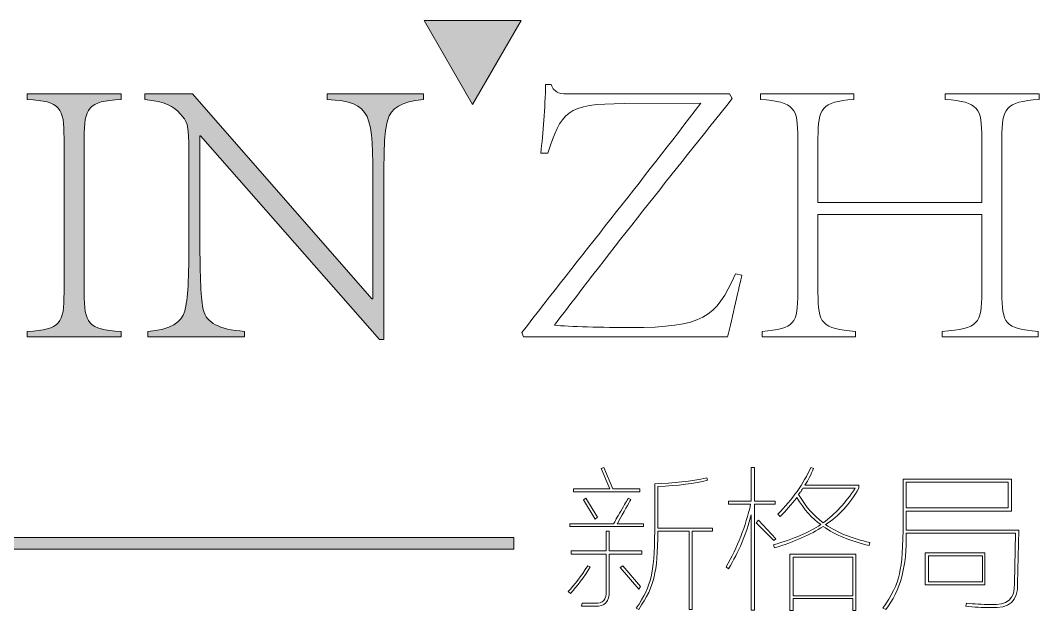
# Model space of a CAD drawing. Header units: inches. Extents: x -3272461 to -2504170, y 403793 to 1071042.
# Drawn here: x -2974759 to -2973830, y 944412 to 944950 of the extents above; entities that cross this region are included whole.
import ezdxf

# ---------------------------------------------------------------- set-up
doc = ezdxf.new("R2010")
doc.units = ezdxf.units.IN
doc.header["$LTSCALE"] = 1000
doc.header["$MEASUREMENT"] = 0
doc.layers.get('0').update_dxf_attribs({"lineweight": 18})

msp = doc.modelspace()

# ---------------------------------------------------------------- hatches: boundary and pattern name
for points in [[(-2974302.48, 944949.98), (-2974346.7, 944873.27), (-2974390.97, 944949.98)], [(-2975101.38, 944478.41), (-2974308.99, 944478.41), (-2974308.99, 944467.7), (-2975101.38, 944467.7)]]:
    msp.add_hatch(color=256).paths.add_polyline_path(points, flags=0)
h = msp.add_hatch(color=256)
edge = h.paths.add_edge_path(flags=0)
edge.add_spline(control_points=[(-2974642.85, 944661.31), (-2974642.85, 944661.31), (-2974642.85, 944666.27), (-2974642.85, 944666.27)], knot_values=[0, 0, 0, 0, 4.960938, 4.960938, 4.960938, 4.960938], weights=[1, 1, 1, 1], degree=3, periodic=0)
edge.add_spline(control_points=[(-2974642.85, 944666.27), (-2974621.98, 944667.69), (-2974612.05, 944674.78), (-2974609.23, 944684.67)], knot_values=[0, 0, 0, 0, 40.899243, 40.899243, 40.899243, 40.899243], weights=[1, 1, 1, 1], degree=3, periodic=0)
edge.add_spline(control_points=[(-2974609.23, 944684.67), (-2974606.4, 944695.3), (-2974605.34, 944714.76), (-2974605.34, 944750.51)], knot_values=[0, 0, 0, 0, 66.07788, 66.07788, 66.07788, 66.07788], weights=[1, 1, 1, 1], degree=3, periodic=0)
edge.add_spline(control_points=[(-2974605.34, 944750.51), (-2974605.34, 944750.51), (-2974605.34, 944827.31), (-2974605.34, 944827.31)], knot_values=[0, 0, 0, 0, 76.808404, 76.808404, 76.808404, 76.808404], weights=[1, 1, 1, 1], degree=3, periodic=0)
edge.add_spline(control_points=[(-2974605.34, 944827.31), (-2974605.34, 944858.82), (-2974607.11, 944857.05), (-2974613.48, 944864.83)], knot_values=[0, 0, 0, 0, 39.685295, 39.685295, 39.685295, 39.685295], weights=[1, 1, 1, 1], degree=3, periodic=0)
edge.add_spline(control_points=[(-2974613.48, 944864.83), (-2974619.5, 944871.91), (-2974626.92, 944875.8), (-2974645.68, 944877.92)], knot_values=[0, 0, 0, 0, 35.704408, 35.704408, 35.704408, 35.704408], weights=[1, 1, 1, 1], degree=3, periodic=0)
edge.add_spline(control_points=[(-2974645.68, 944877.92), (-2974645.68, 944877.92), (-2974645.68, 944882.88), (-2974645.68, 944882.88)], knot_values=[0, 0, 0, 0, 4.960938, 4.960938, 4.960938, 4.960938], weights=[1, 1, 1, 1], degree=3, periodic=0)
edge.add_spline(control_points=[(-2974645.68, 944882.88), (-2974645.68, 944882.88), (-2974602.15, 944882.88), (-2974602.15, 944882.88)], knot_values=[0, 0, 0, 0, 43.528781, 43.528781, 43.528781, 43.528781], weights=[1, 1, 1, 1], degree=3, periodic=0)
edge.add_spline(control_points=[(-2974602.15, 944882.88), (-2974602.15, 944882.88), (-2974438.65, 944696.01), (-2974438.65, 944696.01)], knot_values=[0, 0, 0, 0, 248.309224, 248.309224, 248.309224, 248.309224], weights=[1, 1, 1, 1], degree=3, periodic=0)
edge.add_spline(control_points=[(-2974438.65, 944696.01), (-2974438.65, 944696.01), (-2974437.58, 944696.01), (-2974437.58, 944696.01)], knot_values=[0, 0, 0, 0, 1.06798, 1.06798, 1.06798, 1.06798], weights=[1, 1, 1, 1], degree=3, periodic=0)
edge.add_spline(control_points=[(-2974437.58, 944696.01), (-2974437.58, 944696.01), (-2974437.58, 944796.88), (-2974437.58, 944796.88)], knot_values=[0, 0, 0, 0, 100.872396, 100.872396, 100.872396, 100.872396], weights=[1, 1, 1, 1], degree=3, periodic=0)
edge.add_spline(control_points=[(-2974437.58, 944796.88), (-2974437.58, 944865.88), (-2974437.92, 944875.1), (-2974479.33, 944877.92)], knot_values=[0, 0, 0, 0, 107.785617, 107.785617, 107.785617, 107.785617], weights=[1, 1, 1, 1], degree=3, periodic=0)
edge.add_spline(control_points=[(-2974479.33, 944877.92), (-2974479.33, 944877.92), (-2974479.33, 944882.88), (-2974479.33, 944882.88)], knot_values=[0, 0, 0, 0, 4.960938, 4.960938, 4.960938, 4.960938], weights=[1, 1, 1, 1], degree=3, periodic=0)
edge.add_spline(control_points=[(-2974479.33, 944882.88), (-2974479.33, 944882.88), (-2974391.57, 944882.88), (-2974391.57, 944882.88)], knot_values=[0, 0, 0, 0, 87.763807, 87.763807, 87.763807, 87.763807], weights=[1, 1, 1, 1], degree=3, periodic=0)
edge.add_spline(control_points=[(-2974391.57, 944882.88), (-2974391.57, 944882.88), (-2974391.57, 944877.92), (-2974391.57, 944877.92)], knot_values=[0, 0, 0, 0, 4.960938, 4.960938, 4.960938, 4.960938], weights=[1, 1, 1, 1], degree=3, periodic=0)
edge.add_spline(control_points=[(-2974391.57, 944877.92), (-2974412.08, 944876.15), (-2974420.94, 944869.43), (-2974424.12, 944859.16)], knot_values=[0, 0, 0, 0, 40.103089, 40.103089, 40.103089, 40.103089], weights=[1, 1, 1, 1], degree=3, periodic=0)
edge.add_spline(control_points=[(-2974424.12, 944859.16), (-2974427.31, 944848.21), (-2974427.67, 944830.16), (-2974427.67, 944796.88)], knot_values=[0, 0, 0, 0, 62.536458, 62.536458, 62.536458, 62.536458], weights=[1, 1, 1, 1], degree=3, periodic=0)
edge.add_spline(control_points=[(-2974427.67, 944796.88), (-2974427.67, 944796.88), (-2974427.67, 944658.83), (-2974427.67, 944658.83)], knot_values=[0, 0, 0, 0, 138.044976, 138.044976, 138.044976, 138.044976], weights=[1, 1, 1, 1], degree=3, periodic=0)
edge.add_spline(control_points=[(-2974427.67, 944658.83), (-2974427.67, 944658.83), (-2974431.57, 944658.83), (-2974431.57, 944658.83)], knot_values=[0, 0, 0, 0, 3.892958, 3.892958, 3.892958, 3.892958], weights=[1, 1, 1, 1], degree=3, periodic=0)
edge.add_spline(control_points=[(-2974431.57, 944658.83), (-2974431.57, 944658.83), (-2974594.73, 944844.66), (-2974594.73, 944844.66)], knot_values=[0, 0, 0, 0, 247.291949, 247.291949, 247.291949, 247.291949], weights=[1, 1, 1, 1], degree=3, periodic=0)
edge.add_spline(control_points=[(-2974594.73, 944844.66), (-2974594.73, 944844.66), (-2974595.43, 944844.66), (-2974595.43, 944844.66)], knot_values=[0, 0, 0, 0, 0.706245, 0.706245, 0.706245, 0.706245], weights=[1, 1, 1, 1], degree=3, periodic=0)
edge.add_spline(control_points=[(-2974595.43, 944844.66), (-2974595.43, 944844.66), (-2974595.43, 944750.51), (-2974595.43, 944750.51)], knot_values=[0, 0, 0, 0, 94.15446, 94.15446, 94.15446, 94.15446], weights=[1, 1, 1, 1], degree=3, periodic=0)
edge.add_spline(control_points=[(-2974595.43, 944750.51), (-2974595.07, 944714.76), (-2974594.73, 944695.3), (-2974592.25, 944685.39)], knot_values=[0, 0, 0, 0, 65.279462, 65.279462, 65.279462, 65.279462], weights=[1, 1, 1, 1], degree=3, periodic=0)
edge.add_spline(control_points=[(-2974592.25, 944685.39), (-2974589.06, 944674.4), (-2974578.45, 944668.05), (-2974554.73, 944666.27)], knot_values=[0, 0, 0, 0, 44.918978, 44.918978, 44.918978, 44.918978], weights=[1, 1, 1, 1], degree=3, periodic=0)
edge.add_spline(control_points=[(-2974554.73, 944666.27), (-2974554.73, 944666.27), (-2974554.73, 944661.31), (-2974554.73, 944661.31)], knot_values=[0, 0, 0, 0, 4.960938, 4.960938, 4.960938, 4.960938], weights=[1, 1, 1, 1], degree=3, periodic=0)
edge.add_spline(control_points=[(-2974554.73, 944661.31), (-2974554.73, 944661.31), (-2974642.85, 944661.31), (-2974642.85, 944661.31)], knot_values=[0, 0, 0, 0, 88.125543, 88.125543, 88.125543, 88.125543], weights=[1, 1, 1, 1], degree=3, periodic=0)
edge = h.paths.add_edge_path(flags=0)
edge.add_spline(control_points=[(-2974752.91, 944661.31), (-2974752.91, 944661.31), (-2974752.91, 944666.27), (-2974752.91, 944666.27)], knot_values=[0, 0, 0, 0, 4.960938, 4.960938, 4.960938, 4.960938], weights=[1, 1, 1, 1], degree=3, periodic=0)
edge.add_spline(control_points=[(-2974752.91, 944666.27), (-2974722.13, 944667.69), (-2974719.28, 944673.72), (-2974719.28, 944701.67)], knot_values=[0, 0, 0, 0, 58.826532, 58.826532, 58.826532, 58.826532], weights=[1, 1, 1, 1], degree=3, periodic=0)
edge.add_spline(control_points=[(-2974719.28, 944701.67), (-2974719.28, 944701.67), (-2974719.28, 944842.53), (-2974719.28, 944842.53)], knot_values=[0, 0, 0, 0, 140.852729, 140.852729, 140.852729, 140.852729], weights=[1, 1, 1, 1], degree=3, periodic=0)
edge.add_spline(control_points=[(-2974719.28, 944842.53), (-2974719.28, 944870.14), (-2974722.13, 944876.15), (-2974752.91, 944877.92)], knot_values=[0, 0, 0, 0, 58.615989, 58.615989, 58.615989, 58.615989], weights=[1, 1, 1, 1], degree=3, periodic=0)
edge.add_spline(control_points=[(-2974752.91, 944877.92), (-2974752.91, 944877.92), (-2974752.91, 944882.88), (-2974752.91, 944882.88)], knot_values=[0, 0, 0, 0, 4.960938, 4.960938, 4.960938, 4.960938], weights=[1, 1, 1, 1], degree=3, periodic=0)
edge.add_spline(control_points=[(-2974752.91, 944882.88), (-2974752.91, 944882.88), (-2974667.26, 944882.88), (-2974667.26, 944882.88)], knot_values=[0, 0, 0, 0, 85.645074, 85.645074, 85.645074, 85.645074], weights=[1, 1, 1, 1], degree=3, periodic=0)
edge.add_spline(control_points=[(-2974667.26, 944882.88), (-2974667.26, 944882.88), (-2974667.26, 944877.92), (-2974667.26, 944877.92)], knot_values=[0, 0, 0, 0, 4.960938, 4.960938, 4.960938, 4.960938], weights=[1, 1, 1, 1], degree=3, periodic=0)
edge.add_spline(control_points=[(-2974667.26, 944877.92), (-2974697.7, 944876.15), (-2974700.89, 944870.14), (-2974700.89, 944842.53)], knot_values=[0, 0, 0, 0, 58.517952, 58.517952, 58.517952, 58.517952], weights=[1, 1, 1, 1], degree=3, periodic=0)
edge.add_spline(control_points=[(-2974700.89, 944842.53), (-2974700.89, 944842.53), (-2974700.89, 944701.67), (-2974700.89, 944701.67)], knot_values=[0, 0, 0, 0, 140.852729, 140.852729, 140.852729, 140.852729], weights=[1, 1, 1, 1], degree=3, periodic=0)
edge.add_spline(control_points=[(-2974700.89, 944701.67), (-2974700.89, 944673.72), (-2974697.7, 944667.69), (-2974667.26, 944666.27)], knot_values=[0, 0, 0, 0, 58.72815, 58.72815, 58.72815, 58.72815], weights=[1, 1, 1, 1], degree=3, periodic=0)
edge.add_spline(control_points=[(-2974667.26, 944666.27), (-2974667.26, 944666.27), (-2974667.26, 944661.31), (-2974667.26, 944661.31)], knot_values=[0, 0, 0, 0, 4.960938, 4.960938, 4.960938, 4.960938], weights=[1, 1, 1, 1], degree=3, periodic=0)
edge.add_spline(control_points=[(-2974667.26, 944661.31), (-2974667.26, 944661.31), (-2974752.91, 944661.31), (-2974752.91, 944661.31)], knot_values=[0, 0, 0, 0, 85.645074, 85.645074, 85.645074, 85.645074], weights=[1, 1, 1, 1], degree=3, periodic=0)
edge = h.paths.add_edge_path(flags=0)
edge.add_spline(control_points=[(-2974986.11, 944877.92), (-2974986.11, 944877.92), (-2974986.11, 944882.88), (-2974986.11, 944882.88)], knot_values=[0, 0, 0, 0, 4.960938, 4.960938, 4.960938, 4.960938], weights=[1, 1, 1, 1], degree=3, periodic=0)
edge.add_spline(control_points=[(-2974986.11, 944882.88), (-2974986.11, 944882.88), (-2974907.52, 944882.88), (-2974907.52, 944882.88)], knot_values=[0, 0, 0, 0, 78.582628, 78.582628, 78.582628, 78.582628], weights=[1, 1, 1, 1], degree=3, periodic=0)
edge.add_spline(control_points=[(-2974907.52, 944882.88), (-2974907.52, 944882.88), (-2974907.52, 944877.92), (-2974907.52, 944877.92)], knot_values=[0, 0, 0, 0, 4.960938, 4.960938, 4.960938, 4.960938], weights=[1, 1, 1, 1], degree=3, periodic=0)
edge.add_spline(control_points=[(-2974907.52, 944877.92), (-2974925.23, 944876.15), (-2974931.95, 944874.39), (-2974931.95, 944869.43), (-2974931.95, 944866.95), (-2974930.17, 944863.42), (-2974926.99, 944858.82)], knot_values=[0, 0, 0, 0, 19.688689, 19.688689, 19.688689, 39.377378, 39.377378, 39.377378, 39.377378], weights=[1, 1, 1, 1, 1, 1, 1], degree=3, periodic=0)
edge.add_spline(control_points=[(-2974926.99, 944858.82), (-2974914.6, 944838.63), (-2974897.98, 944816.34), (-2974880.63, 944792.64)], knot_values=[0, 0, 0, 0, 80.82147, 80.82147, 80.82147, 80.82147], weights=[1, 1, 1, 1], degree=3, periodic=0)
edge.add_spline(control_points=[(-2974880.63, 944792.64), (-2974859.76, 944822.01), (-2974836.38, 944855.62), (-2974836.38, 944866.24), (-2974836.38, 944872.98), (-2974843.46, 944875.8), (-2974860.81, 944877.92)], knot_values=[0, 0, 0, 0, 57.853565, 57.853565, 57.853565, 115.70713, 115.70713, 115.70713, 115.70713], weights=[1, 1, 1, 1, 1, 1, 1], degree=3, periodic=0)
edge.add_spline(control_points=[(-2974860.81, 944877.92), (-2974860.81, 944877.92), (-2974860.81, 944882.88), (-2974860.81, 944882.88)], knot_values=[0, 0, 0, 0, 4.960938, 4.960938, 4.960938, 4.960938], weights=[1, 1, 1, 1], degree=3, periodic=0)
edge.add_spline(control_points=[(-2974860.81, 944882.88), (-2974860.81, 944882.88), (-2974780.12, 944882.88), (-2974780.12, 944882.88)], knot_values=[0, 0, 0, 0, 80.684136, 80.684136, 80.684136, 80.684136], weights=[1, 1, 1, 1], degree=3, periodic=0)
edge.add_spline(control_points=[(-2974780.12, 944882.88), (-2974780.12, 944882.88), (-2974780.12, 944877.92), (-2974780.12, 944877.92)], knot_values=[0, 0, 0, 0, 4.960938, 4.960938, 4.960938, 4.960938], weights=[1, 1, 1, 1], degree=3, periodic=0)
edge.add_spline(control_points=[(-2974780.12, 944877.92), (-2974807.37, 944874.74), (-2974813.02, 944867.67), (-2974829.32, 944847.83)], knot_values=[0, 0, 0, 0, 59.979828, 59.979828, 59.979828, 59.979828], weights=[1, 1, 1, 1], degree=3, periodic=0)
edge.add_spline(control_points=[(-2974829.32, 944847.83), (-2974834.26, 944841.47), (-2974845.94, 944826.26), (-2974876.04, 944784.85)], knot_values=[0, 0, 0, 0, 78.414223, 78.414223, 78.414223, 78.414223], weights=[1, 1, 1, 1], degree=3, periodic=0)
edge.add_spline(control_points=[(-2974876.04, 944784.85), (-2974854.43, 944754.05), (-2974831.44, 944721.84), (-2974816.21, 944700.97)], knot_values=[0, 0, 0, 0, 103.035853, 103.035853, 103.035853, 103.035853], weights=[1, 1, 1, 1], degree=3, periodic=0)
edge.add_spline(control_points=[(-2974816.21, 944700.97), (-2974800.29, 944678.3), (-2974790.37, 944668.41), (-2974765.26, 944665.93)], knot_values=[0, 0, 0, 0, 64.517635, 64.517635, 64.517635, 64.517635], weights=[1, 1, 1, 1], degree=3, periodic=0)
edge.add_spline(control_points=[(-2974765.26, 944665.93), (-2974765.26, 944665.93), (-2974765.26, 944661.31), (-2974765.26, 944661.31)], knot_values=[0, 0, 0, 0, 4.616428, 4.616428, 4.616428, 4.616428], weights=[1, 1, 1, 1], degree=3, periodic=0)
edge.add_spline(control_points=[(-2974765.26, 944661.31), (-2974765.26, 944661.31), (-2974847.01, 944661.31), (-2974847.01, 944661.31)], knot_values=[0, 0, 0, 0, 81.752116, 81.752116, 81.752116, 81.752116], weights=[1, 1, 1, 1], degree=3, periodic=0)
edge.add_spline(control_points=[(-2974847.01, 944661.31), (-2974847.01, 944661.31), (-2974847.01, 944665.93), (-2974847.01, 944665.93)], knot_values=[0, 0, 0, 0, 4.616428, 4.616428, 4.616428, 4.616428], weights=[1, 1, 1, 1], degree=3, periodic=0)
edge.add_spline(control_points=[(-2974847.01, 944665.93), (-2974832.85, 944667.69), (-2974825.07, 944670.17), (-2974825.07, 944676.54), (-2974825.07, 944679.02), (-2974826.13, 944681.5), (-2974827.89, 944685.03)], knot_values=[0, 0, 0, 0, 17.689676, 17.689676, 17.689676, 35.379351, 35.379351, 35.379351, 35.379351], weights=[1, 1, 1, 1, 1, 1, 1], degree=3, periodic=0)
edge.add_spline(control_points=[(-2974827.89, 944685.03), (-2974837.81, 944700.6), (-2974864.7, 944738.48), (-2974885.23, 944766.08)], knot_values=[0, 0, 0, 0, 99.294001, 99.294001, 99.294001, 99.294001], weights=[1, 1, 1, 1], degree=3, periodic=0)
edge.add_spline(control_points=[(-2974885.23, 944766.08), (-2974906.82, 944733.87), (-2974921.68, 944708.39), (-2974934.43, 944686.81)], knot_values=[0, 0, 0, 0, 93.311841, 93.311841, 93.311841, 93.311841], weights=[1, 1, 1, 1], degree=3, periodic=0)
edge.add_spline(control_points=[(-2974934.43, 944686.81), (-2974936.55, 944682.57), (-2974937.96, 944679.37), (-2974937.96, 944676.88), (-2974937.96, 944670.51), (-2974931.24, 944667.69), (-2974914.6, 944666.27)], knot_values=[0, 0, 0, 0, 19.26548, 19.26548, 19.26548, 38.53096, 38.53096, 38.53096, 38.53096], weights=[1, 1, 1, 1, 1, 1, 1], degree=3, periodic=0)
edge.add_spline(control_points=[(-2974914.6, 944666.27), (-2974914.6, 944666.27), (-2974914.6, 944661.31), (-2974914.6, 944661.31)], knot_values=[0, 0, 0, 0, 4.960938, 4.960938, 4.960938, 4.960938], weights=[1, 1, 1, 1], degree=3, periodic=0)
edge.add_spline(control_points=[(-2974914.6, 944661.31), (-2974914.6, 944661.31), (-2974993.19, 944661.31), (-2974993.19, 944661.31)], knot_values=[0, 0, 0, 0, 78.582628, 78.582628, 78.582628, 78.582628], weights=[1, 1, 1, 1], degree=3, periodic=0)
edge.add_spline(control_points=[(-2974993.19, 944661.31), (-2974993.19, 944661.31), (-2974993.19, 944666.27), (-2974993.19, 944666.27)], knot_values=[0, 0, 0, 0, 4.960938, 4.960938, 4.960938, 4.960938], weights=[1, 1, 1, 1], degree=3, periodic=0)
edge.add_spline(control_points=[(-2974993.19, 944666.27), (-2974972.29, 944668.75), (-2974963.09, 944675.83), (-2974952.48, 944687.51)], knot_values=[0, 0, 0, 0, 47.196175, 47.196175, 47.196175, 47.196175], weights=[1, 1, 1, 1], degree=3, periodic=0)
edge.add_spline(control_points=[(-2974952.48, 944687.51), (-2974948.93, 944690.36), (-2974933.36, 944711.58), (-2974890.54, 944774.23)], knot_values=[0, 0, 0, 0, 106.622788, 106.622788, 106.622788, 106.622788], weights=[1, 1, 1, 1], degree=3, periodic=0)
edge.add_spline(control_points=[(-2974890.54, 944774.23), (-2974910.71, 944803.96), (-2974930.17, 944832.62), (-2974938.67, 944843.25)], knot_values=[0, 0, 0, 0, 84.156517, 84.156517, 84.156517, 84.156517], weights=[1, 1, 1, 1], degree=3, periodic=0)
edge.add_spline(control_points=[(-2974938.67, 944843.25), (-2974956.37, 944868.72), (-2974958.86, 944874.74), (-2974986.11, 944877.92)], knot_values=[0, 0, 0, 0, 61.899373, 61.899373, 61.899373, 61.899373], weights=[1, 1, 1, 1], degree=3, periodic=0)

# ---------------------------------------------------------------- linework, layer by layer
for p, q in [((-2974346.7, 944873.27), (-2974390.97, 944949.98)), ((-2974390.97, 944949.98), (-2974302.48, 944949.98)), ((-2974302.48, 944949.98), (-2974346.7, 944873.27)), ((-2974752.91, 944882.88), (-2974752.91, 944877.92)), ((-2974667.26, 944882.88), (-2974667.26, 944877.92)), ((-2974645.68, 944882.88), (-2974645.68, 944877.92)), ((-2974479.33, 944882.88), (-2974479.33, 944877.92)), ((-2974391.57, 944882.88), (-2974391.57, 944877.92)), ((-2974084.09, 944882.88), (-2974084.09, 944877.92)), ((-2973999.16, 944882.88), (-2973999.16, 944877.92)), ((-2973915.63, 944882.88), (-2973915.63, 944877.92)), ((-2973829.98, 944882.88), (-2973829.98, 944877.92)), ((-2974719.28, 944842.53), (-2974719.28, 944701.67)), ((-2974700.89, 944842.53), (-2974700.89, 944701.67)), ((-2974595.43, 944844.66), (-2974595.43, 944750.51)), ((-2974050.13, 944842.53), (-2974050.13, 944701.67)), ((-2974031.71, 944842.53), (-2974031.71, 944783.79)), ((-2973882.37, 944842.53), (-2973882.37, 944783.79)), ((-2973863.95, 944842.53), (-2973863.95, 944701.67)), ((-2974605.34, 944827.31), (-2974605.34, 944750.51)), ((-2974437.58, 944796.88), (-2974437.58, 944696.01)), ((-2974427.67, 944796.88), (-2974427.67, 944658.83)), ((-2974031.71, 944772.81), (-2974031.71, 944701.67)), ((-2973882.37, 944772.81), (-2973882.37, 944701.67)), ((-2974752.91, 944666.27), (-2974752.91, 944661.31)), ((-2974667.26, 944666.27), (-2974667.26, 944661.31)), ((-2974642.85, 944666.27), (-2974642.85, 944661.31)), ((-2974554.73, 944666.27), (-2974554.73, 944661.31)), ((-2974082.68, 944666.27), (-2974082.68, 944661.31)), ((-2973997.38, 944666.27), (-2973997.38, 944661.31)), ((-2973918.45, 944666.27), (-2973918.45, 944661.31)), ((-2973831.03, 944666.27), (-2973831.03, 944661.31))]:
    msp.add_line(p, q)
at = {"lineweight": 9}
for p, q in [((-2974229.41, 944541.11), (-2974227.15, 944542.22)), ((-2974221.55, 944522.6), (-2974229.41, 944541.11)), ((-2974227.15, 944542.22), (-2974218.75, 944522.6)), ((-2974092.57, 944542.22), (-2974092.57, 944511.38)), ((-2974089.76, 944542.22), (-2974089.76, 944511.38)), ((-2974180.61, 944527.09), (-2974180.61, 944483.91)), ((-2974177.82, 944524.85), (-2974177.82, 944486.72)), ((-2973994.44, 944525.96), (-2973994.44, 944523.16)), ((-2973954.06, 944531.57), (-2973954.06, 944492.33)), ((-2973858.18, 944528.78), (-2973951.25, 944528.78)), ((-2973951.25, 944528.78), (-2973951.25, 944505.22)), ((-2973858.18, 944505.22), (-2973858.18, 944528.78)), ((-2973855.37, 944531.57), (-2973855.37, 944502.43)), ((-2974254.63, 944519.79), (-2974254.63, 944522.6)), ((-2974254.63, 944522.6), (-2974221.55, 944522.6)), ((-2974194.08, 944519.79), (-2974254.63, 944519.79)), ((-2974218.75, 944522.6), (-2974194.08, 944522.6)), ((-2974194.08, 944522.6), (-2974194.08, 944519.79)), ((-2974245.67, 944512.52), (-2974243.41, 944514.19)), ((-2974235.01, 944495.12), (-2974245.67, 944512.52)), ((-2974243.41, 944514.19), (-2974232.77, 944496.81)), ((-2974113.33, 944511.38), (-2974113.33, 944508.59)), ((-2974089.76, 944508.59), (-2974089.76, 944412.13)), ((-2974070.71, 944511.38), (-2974070.71, 944508.59)), ((-2974232.77, 944496.81), (-2974235.01, 944495.12)), ((-2974092.57, 944499.05), (-2974092.57, 944412.13)), ((-2973951.25, 944505.22), (-2973858.18, 944505.22)), ((-2973951.25, 944502.43), (-2973951.25, 944492.33)), ((-2974258, 944490.64), (-2974258, 944488.4)), ((-2974190.7, 944490.64), (-2974190.7, 944488.4)), ((-2974088.09, 944491.76), (-2974085.85, 944494)), ((-2974071.83, 944475.48), (-2974088.09, 944491.76)), ((-2974085.85, 944494), (-2974070.14, 944477.17)), ((-2973951.25, 944492.33), (-2973951.25, 944485.03)), ((-2974224.91, 944483.91), (-2974224.91, 944465.98)), ((-2974222.1, 944483.91), (-2974222.1, 944465.98)), ((-2974149.21, 944483.91), (-2974149.21, 944412.68)), ((-2974146.42, 944483.91), (-2974146.42, 944412.68)), ((-2974127.9, 944486.72), (-2974127.9, 944483.91)), ((-2974070.14, 944477.17), (-2974071.83, 944475.48)), ((-2974256.88, 944465.98), (-2974256.88, 944463.15)), ((-2974224.91, 944463.15), (-2974224.91, 944429.53)), ((-2974222.1, 944463.15), (-2974222.1, 944429.53)), ((-2974192.39, 944465.98), (-2974192.39, 944463.15)), ((-2974057.24, 944463.15), (-2973997.24, 944463.15)), ((-2974057.24, 944411.58), (-2974057.24, 944463.15)), ((-2974054.45, 944460.36), (-2974054.45, 944425.03)), ((-2974000.05, 944460.36), (-2974054.45, 944460.36)), ((-2974000.05, 944425.03), (-2974000.05, 944460.36)), ((-2973997.24, 944463.15), (-2973997.24, 944411.58)), ((-2973933.87, 944464.29), (-2973879.49, 944464.29)), ((-2973933.87, 944435.13), (-2973933.87, 944464.29)), ((-2973881.73, 944461.48), (-2973931.06, 944461.48)), ((-2973931.06, 944461.48), (-2973931.06, 944437.93)), ((-2973881.73, 944437.93), (-2973881.73, 944461.48)), ((-2973879.49, 944464.29), (-2973879.49, 944435.13)), ((-2974212.01, 944450.82), (-2974209.77, 944452.51)), ((-2974195.2, 944431.2), (-2974212.01, 944450.82)), ((-2974209.77, 944452.51), (-2974193.51, 944433.44)), ((-2974193.51, 944433.44), (-2974195.2, 944431.2)), ((-2973879.49, 944435.13), (-2973933.87, 944435.13)), ((-2973931.06, 944437.93), (-2973881.73, 944437.93)), ((-2974054.45, 944425.03), (-2974000.05, 944425.03)), ((-2974000.05, 944422.77), (-2974054.45, 944422.77)), ((-2974054.45, 944422.77), (-2974054.45, 944411.58)), ((-2974000.05, 944411.58), (-2974000.05, 944422.77)), ((-2974054.45, 944411.58), (-2974057.24, 944411.58)), ((-2973997.24, 944411.58), (-2974000.05, 944411.58))]:
    msp.add_line(p, q, dxfattribs=at)
at = {"lineweight": 0}
for p, q in [((-2975101.38, 944478.41), (-2974308.99, 944478.41)), ((-2974308.99, 944478.41), (-2974308.99, 944467.7)), ((-2974308.99, 944467.7), (-2975101.38, 944467.7))]:
    msp.add_line(p, q, dxfattribs=at)
for points in [[(-2974284.39, 944828.73), (-2974282.62, 944846.78), (-2974280.5, 944870.5), (-2974280.14, 944891.38)], [(-2974280.14, 944891.38), (-2974280.14, 944891.38), (-2974275.19, 944891.38), (-2974275.19, 944891.38)], [(-2974275.19, 944891.38), (-2974273.42, 944887.48), (-2974271.64, 944885.35), (-2974268.46, 944883.94)], [(-2974752.91, 944882.88), (-2974752.91, 944882.88), (-2974667.26, 944882.88), (-2974667.26, 944882.88)], [(-2974719.28, 944842.53), (-2974719.28, 944870.14), (-2974722.13, 944876.15), (-2974752.91, 944877.92)], [(-2974667.26, 944877.92), (-2974697.7, 944876.15), (-2974700.89, 944870.14), (-2974700.89, 944842.53)], [(-2974645.68, 944882.88), (-2974645.68, 944882.88), (-2974602.15, 944882.88), (-2974602.15, 944882.88)], [(-2974613.48, 944864.83), (-2974619.5, 944871.91), (-2974626.92, 944875.8), (-2974645.68, 944877.92)], [(-2974602.15, 944882.88), (-2974602.15, 944882.88), (-2974438.65, 944696.01), (-2974438.65, 944696.01)], [(-2974479.33, 944882.88), (-2974479.33, 944882.88), (-2974391.57, 944882.88), (-2974391.57, 944882.88)], [(-2974437.58, 944796.88), (-2974437.58, 944865.88), (-2974437.92, 944875.1), (-2974479.33, 944877.92)], [(-2974391.57, 944877.92), (-2974412.08, 944876.15), (-2974420.94, 944869.43), (-2974424.12, 944859.16)], [(-2974109.9, 944878.63), (-2974164.05, 944810.69), (-2974218.92, 944742.38), (-2974272.01, 944671.94)], [(-2974268.46, 944883.94), (-2974265.63, 944882.88), (-2974261.74, 944882.88), (-2974256.43, 944882.88)], [(-2974256.43, 944882.88), (-2974256.43, 944882.88), (-2974112.38, 944882.88), (-2974112.38, 944882.88)], [(-2974112.38, 944882.88), (-2974112.38, 944882.88), (-2974109.9, 944878.63), (-2974109.9, 944878.63)], [(-2974084.09, 944882.88), (-2974084.09, 944882.88), (-2973999.16, 944882.88), (-2973999.16, 944882.88)], [(-2974050.13, 944842.53), (-2974050.13, 944870.14), (-2974052.95, 944875.46), (-2974084.09, 944877.92)], [(-2973999.16, 944877.92), (-2974028.52, 944875.46), (-2974031.71, 944870.14), (-2974031.71, 944842.53)], [(-2973915.63, 944882.88), (-2973915.63, 944882.88), (-2973829.98, 944882.88), (-2973829.98, 944882.88)], [(-2973882.37, 944842.53), (-2973882.37, 944870.14), (-2973885.19, 944875.46), (-2973915.63, 944877.92)], [(-2973829.98, 944877.92), (-2973861.13, 944875.46), (-2973863.95, 944870.14), (-2973863.95, 944842.53)], [(-2974301.74, 944665.21), (-2974248.29, 944734.59), (-2974193.08, 944802.91), (-2974138.56, 944874.39)], [(-2974208.29, 944874.03), (-2974261.38, 944874.39), (-2974266.34, 944865.54), (-2974278.02, 944828.73)], [(-2974138.56, 944874.39), (-2974138.56, 944874.39), (-2974208.29, 944874.03), (-2974208.29, 944874.03)], [(-2974605.34, 944827.31), (-2974605.34, 944858.82), (-2974607.11, 944857.05), (-2974613.48, 944864.83)], [(-2974424.12, 944859.16), (-2974427.31, 944848.21), (-2974427.67, 944830.16), (-2974427.67, 944796.88)], [(-2974431.57, 944658.83), (-2974431.57, 944658.83), (-2974594.73, 944844.66), (-2974594.73, 944844.66)], [(-2974594.73, 944844.66), (-2974594.73, 944844.66), (-2974595.43, 944844.66), (-2974595.43, 944844.66)], [(-2974278.02, 944828.73), (-2974278.02, 944828.73), (-2974284.39, 944828.73), (-2974284.39, 944828.73)], [(-2974031.71, 944783.79), (-2974031.71, 944783.79), (-2973882.37, 944783.79), (-2973882.37, 944783.79)], [(-2973882.37, 944772.81), (-2973882.37, 944772.81), (-2974031.71, 944772.81), (-2974031.71, 944772.81)], [(-2974609.23, 944684.67), (-2974606.4, 944695.3), (-2974605.34, 944714.76), (-2974605.34, 944750.51)], [(-2974595.43, 944750.51), (-2974595.07, 944714.76), (-2974594.73, 944695.3), (-2974592.25, 944685.39)], [(-2974101.06, 944717.61), (-2974103.52, 944708.39), (-2974109.9, 944678.3), (-2974114.15, 944661.31)], [(-2974107.07, 944718.66), (-2974107.07, 944718.66), (-2974101.06, 944717.61), (-2974101.06, 944717.61)], [(-2974752.91, 944666.27), (-2974722.13, 944667.69), (-2974719.28, 944673.72), (-2974719.28, 944701.67)], [(-2974700.89, 944701.67), (-2974700.89, 944673.72), (-2974697.7, 944667.69), (-2974667.26, 944666.27)], [(-2974082.68, 944666.27), (-2974052.95, 944668.41), (-2974050.13, 944673.72), (-2974050.13, 944701.67)], [(-2974031.71, 944701.67), (-2974031.71, 944673.72), (-2974028.52, 944668.41), (-2973997.38, 944666.27)], [(-2973918.45, 944666.27), (-2973885.19, 944668.41), (-2973882.37, 944673.72), (-2973882.37, 944701.67)], [(-2973863.95, 944701.67), (-2973863.95, 944673.72), (-2973861.13, 944668.41), (-2973831.03, 944666.27)], [(-2974438.65, 944696.01), (-2974438.65, 944696.01), (-2974437.58, 944696.01), (-2974437.58, 944696.01)], [(-2974642.85, 944666.27), (-2974621.98, 944667.69), (-2974612.05, 944674.78), (-2974609.23, 944684.67)], [(-2974592.25, 944685.39), (-2974589.06, 944674.4), (-2974578.45, 944668.05), (-2974554.73, 944666.27)], [(-2974300.31, 944661.31), (-2974300.31, 944661.31), (-2974301.74, 944665.21), (-2974301.74, 944665.21)], [(-2974667.26, 944661.31), (-2974667.26, 944661.31), (-2974752.91, 944661.31), (-2974752.91, 944661.31)], [(-2974554.73, 944661.31), (-2974554.73, 944661.31), (-2974642.85, 944661.31), (-2974642.85, 944661.31)], [(-2974427.67, 944658.83), (-2974427.67, 944658.83), (-2974431.57, 944658.83), (-2974431.57, 944658.83)], [(-2974114.15, 944661.31), (-2974114.15, 944661.31), (-2974300.31, 944661.31), (-2974300.31, 944661.31)], [(-2973997.38, 944661.31), (-2973997.38, 944661.31), (-2974082.68, 944661.31), (-2974082.68, 944661.31)], [(-2973831.03, 944661.31), (-2973831.03, 944661.31), (-2973918.45, 944661.31), (-2973918.45, 944661.31)]]:
    msp.add_open_spline(points, degree=3)
msp.add_open_spline([(-2974272.01, 944671.94), (-2974259.26, 944670.51), (-2974227.41, 944669.82), (-2974202.28, 944669.82), (-2974136.8, 944669.82), (-2974124.76, 944678.68), (-2974107.07, 944718.66)], degree=3, knots=[0, 0, 0, 0, 92.654103, 92.654103, 92.654103, 185.308205, 185.308205, 185.308205, 185.308205])
at = {"lineweight": 9}
for points in [[(-2974092.57, 944542.22), (-2974092.57, 944542.22), (-2974089.76, 944542.22), (-2974089.76, 944542.22)], [(-2974068.45, 944499.6), (-2974055, 944513.07), (-2974044.91, 944527.26), (-2974038.19, 944542.22)], [(-2974035.93, 944541.11), (-2974037.81, 944535.88), (-2974040.43, 944530.81), (-2974043.79, 944525.96)], [(-2974038.19, 944542.22), (-2974038.19, 944542.22), (-2974035.93, 944541.11), (-2974035.93, 944541.11)], [(-2974180.61, 944527.09), (-2974163.42, 944527.83), (-2974147.54, 944529.69), (-2974132.95, 944532.69)], [(-2974132.39, 944530.45), (-2974143.99, 944527.45), (-2974159.13, 944525.58), (-2974177.82, 944524.85)], [(-2974132.95, 944532.69), (-2974132.95, 944532.69), (-2974132.39, 944530.45), (-2974132.39, 944530.45)], [(-2974043.79, 944525.96), (-2974043.79, 944525.96), (-2973994.44, 944525.96), (-2973994.44, 944525.96)], [(-2973954.06, 944531.57), (-2973954.06, 944531.57), (-2973855.37, 944531.57), (-2973855.37, 944531.57)], [(-2974047.15, 944520.36), (-2974048.26, 944519.24), (-2974049.02, 944518.31), (-2974049.4, 944517.55)], [(-2974049.4, 944517.55), (-2974043.42, 944507.08), (-2974035.93, 944498.5), (-2974026.96, 944491.76)], [(-2974045.47, 944523.16), (-2974045.85, 944522.79), (-2974046.4, 944521.86), (-2974047.15, 944520.36)], [(-2973997.81, 944523.16), (-2973997.81, 944523.16), (-2974045.47, 944523.16), (-2974045.47, 944523.16)], [(-2974026.96, 944491.76), (-2974016.12, 944499.6), (-2974006.41, 944510.07), (-2973997.81, 944523.16)], [(-2973994.44, 944523.16), (-2974002.67, 944508.95), (-2974012.76, 944497.93), (-2974024.72, 944490.07)], [(-2974202.48, 944513.07), (-2974204.36, 944509.32), (-2974208.29, 944502.22), (-2974214.27, 944491.76)], [(-2974211.46, 944502.43), (-2974208.1, 944508.39), (-2974205.84, 944512.31), (-2974204.72, 944514.19)], [(-2974204.72, 944514.19), (-2974204.72, 944514.19), (-2974202.48, 944513.07), (-2974202.48, 944513.07)], [(-2974115.56, 944451.39), (-2974105.11, 944469.32), (-2974097.62, 944488.4), (-2974093.14, 944508.59)], [(-2974113.33, 944511.38), (-2974113.33, 944511.38), (-2974092.57, 944511.38), (-2974092.57, 944511.38)], [(-2974093.14, 944508.59), (-2974093.14, 944508.59), (-2974113.33, 944508.59), (-2974113.33, 944508.59)], [(-2974089.76, 944511.38), (-2974089.76, 944511.38), (-2974070.71, 944511.38), (-2974070.71, 944511.38)], [(-2974070.71, 944508.59), (-2974070.71, 944508.59), (-2974089.76, 944508.59), (-2974089.76, 944508.59)], [(-2974051.07, 944514.76), (-2974055.95, 944508.39), (-2974060.99, 944502.6), (-2974066.21, 944497.36)], [(-2974029.21, 944490.07), (-2974037.05, 944495.67), (-2974044.35, 944503.91), (-2974051.07, 944514.76)], [(-2974218.18, 944490.64), (-2974217.06, 944492.88), (-2974214.82, 944496.81), (-2974211.46, 944502.43)], [(-2974092.57, 944499.05), (-2974097.06, 944481.48), (-2974103.97, 944465.03), (-2974113.33, 944449.72)], [(-2974066.21, 944497.36), (-2974066.21, 944497.36), (-2974068.45, 944499.6), (-2974068.45, 944499.6)], [(-2973855.37, 944502.43), (-2973855.37, 944502.43), (-2973951.25, 944502.43), (-2973951.25, 944502.43)], [(-2974190.7, 944488.4), (-2974190.7, 944488.4), (-2974258, 944488.4), (-2974258, 944488.4)], [(-2974258, 944490.64), (-2974258, 944490.64), (-2974218.18, 944490.64), (-2974218.18, 944490.64)], [(-2974214.82, 944490.64), (-2974214.82, 944490.64), (-2974190.7, 944490.64), (-2974190.7, 944490.64)], [(-2974214.27, 944491.76), (-2974214.63, 944491.38), (-2974214.82, 944491), (-2974214.82, 944490.64)], [(-2974072.38, 944471.57), (-2974054.07, 944476.79), (-2974039.67, 944482.96), (-2974029.21, 944490.07)], [(-2974026.96, 944488.4), (-2974038.55, 944480.91), (-2974053.31, 944474.38), (-2974071.26, 944468.77)], [(-2973984.91, 944471.01), (-2974001.74, 944474.74), (-2974015.74, 944480.55), (-2974026.96, 944488.4)], [(-2974024.72, 944490.07), (-2974013.88, 944482.58), (-2974000.43, 944477.17), (-2973984.34, 944473.81)], [(-2973957.44, 944445.22), (-2973955.18, 944454.56), (-2973954.06, 944470.25), (-2973954.06, 944492.33)], [(-2974224.91, 944483.91), (-2974224.91, 944483.91), (-2974222.1, 944483.91), (-2974222.1, 944483.91)], [(-2974183.98, 944442.41), (-2974181.75, 944451.01), (-2974180.61, 944464.84), (-2974180.61, 944483.91)], [(-2974177.82, 944483.91), (-2974177.82, 944465.22), (-2974178.94, 944451.39), (-2974181.18, 944442.41)], [(-2974177.82, 944486.72), (-2974177.82, 944486.72), (-2974127.9, 944486.72), (-2974127.9, 944486.72)], [(-2974149.21, 944483.91), (-2974149.21, 944483.91), (-2974177.82, 944483.91), (-2974177.82, 944483.91)], [(-2974127.9, 944483.91), (-2974127.9, 944483.91), (-2974146.42, 944483.91), (-2974146.42, 944483.91)], [(-2973951.25, 944482.24), (-2973950.51, 944452.32), (-2973956.68, 944429.15), (-2973969.77, 944412.68)], [(-2973951.25, 944485.03), (-2973951.25, 944485.03), (-2973848.64, 944485.03), (-2973848.64, 944485.03)], [(-2973851.45, 944482.24), (-2973851.45, 944482.24), (-2973951.25, 944482.24), (-2973951.25, 944482.24)], [(-2973852.57, 944436.24), (-2973852.57, 944436.24), (-2973851.45, 944482.24), (-2973851.45, 944482.24)], [(-2973848.64, 944485.03), (-2973848.64, 944485.03), (-2973849.76, 944436.24), (-2973849.76, 944436.24)], [(-2974071.26, 944468.77), (-2974071.26, 944468.77), (-2974072.38, 944471.57), (-2974072.38, 944471.57)], [(-2973984.34, 944473.81), (-2973984.34, 944473.81), (-2973984.91, 944471.01), (-2973984.91, 944471.01)], [(-2974256.88, 944465.98), (-2974256.88, 944465.98), (-2974224.91, 944465.98), (-2974224.91, 944465.98)], [(-2974224.91, 944463.15), (-2974224.91, 944463.15), (-2974256.88, 944463.15), (-2974256.88, 944463.15)], [(-2974222.1, 944465.98), (-2974222.1, 944465.98), (-2974192.39, 944465.98), (-2974192.39, 944465.98)], [(-2974192.39, 944463.15), (-2974192.39, 944463.15), (-2974222.1, 944463.15), (-2974222.1, 944463.15)], [(-2974259.67, 944428.96), (-2974253.71, 944434.94), (-2974247.72, 944442.79), (-2974241.74, 944452.51)], [(-2974239.5, 944451.39), (-2974245.1, 944442.03), (-2974251.08, 944434.01), (-2974257.43, 944427.27)], [(-2974241.74, 944452.51), (-2974241.74, 944452.51), (-2974239.5, 944451.39), (-2974239.5, 944451.39)], [(-2974113.33, 944449.72), (-2974113.33, 944449.72), (-2974115.56, 944451.39), (-2974115.56, 944451.39)], [(-2974197.44, 944413.82), (-2974190.34, 944423.91), (-2974185.86, 944433.44), (-2974183.98, 944442.41)], [(-2974181.18, 944442.41), (-2974183.05, 944433.44), (-2974187.72, 944423.53), (-2974195.2, 944412.68)], [(-2973972.56, 944413.82), (-2973964.72, 944424.67), (-2973959.67, 944435.13), (-2973957.44, 944445.22)], [(-2973849.76, 944436.24), (-2973849.02, 944420.54), (-2973857.25, 944413.27), (-2973874.44, 944414.37)], [(-2973874.44, 944417.18), (-2973859.11, 944416.06), (-2973851.83, 944422.43), (-2973852.57, 944436.24)], [(-2974257.43, 944427.27), (-2974257.43, 944427.27), (-2974259.67, 944428.96), (-2974259.67, 944428.96)], [(-2974222.1, 944429.53), (-2974221.74, 944419.79), (-2974226.03, 944415.13), (-2974235.01, 944415.51)], [(-2974235.01, 944418.3), (-2974227.91, 944417.93), (-2974224.55, 944421.67), (-2974224.91, 944429.53)], [(-2974247.34, 944415.51), (-2974247.34, 944415.51), (-2974246.79, 944418.3), (-2974246.79, 944418.3)], [(-2974235.01, 944415.51), (-2974239.12, 944415.51), (-2974243.24, 944415.51), (-2974247.34, 944415.51)], [(-2974246.79, 944418.3), (-2974242.67, 944418.3), (-2974238.74, 944418.3), (-2974235.01, 944418.3)], [(-2974195.2, 944412.68), (-2974195.2, 944412.68), (-2974197.44, 944413.82), (-2974197.44, 944413.82)], [(-2974146.42, 944412.68), (-2974146.42, 944412.68), (-2974149.21, 944412.68), (-2974149.21, 944412.68)], [(-2973969.77, 944412.68), (-2973969.77, 944412.68), (-2973972.56, 944413.82), (-2973972.56, 944413.82)], [(-2973896.87, 944415.51), (-2973896.87, 944415.51), (-2973896.3, 944418.3), (-2973896.3, 944418.3)], [(-2973874.44, 944414.37), (-2973881.92, 944414.37), (-2973889.39, 944414.75), (-2973896.87, 944415.51)], [(-2973896.3, 944418.3), (-2973889.2, 944417.56), (-2973881.92, 944417.18), (-2973874.44, 944417.18)], [(-2974089.76, 944412.13), (-2974089.76, 944412.13), (-2974092.57, 944412.13), (-2974092.57, 944412.13)]]:
    msp.add_open_spline(points, degree=3, dxfattribs=at)

doc.saveas('drawing.dxf')
